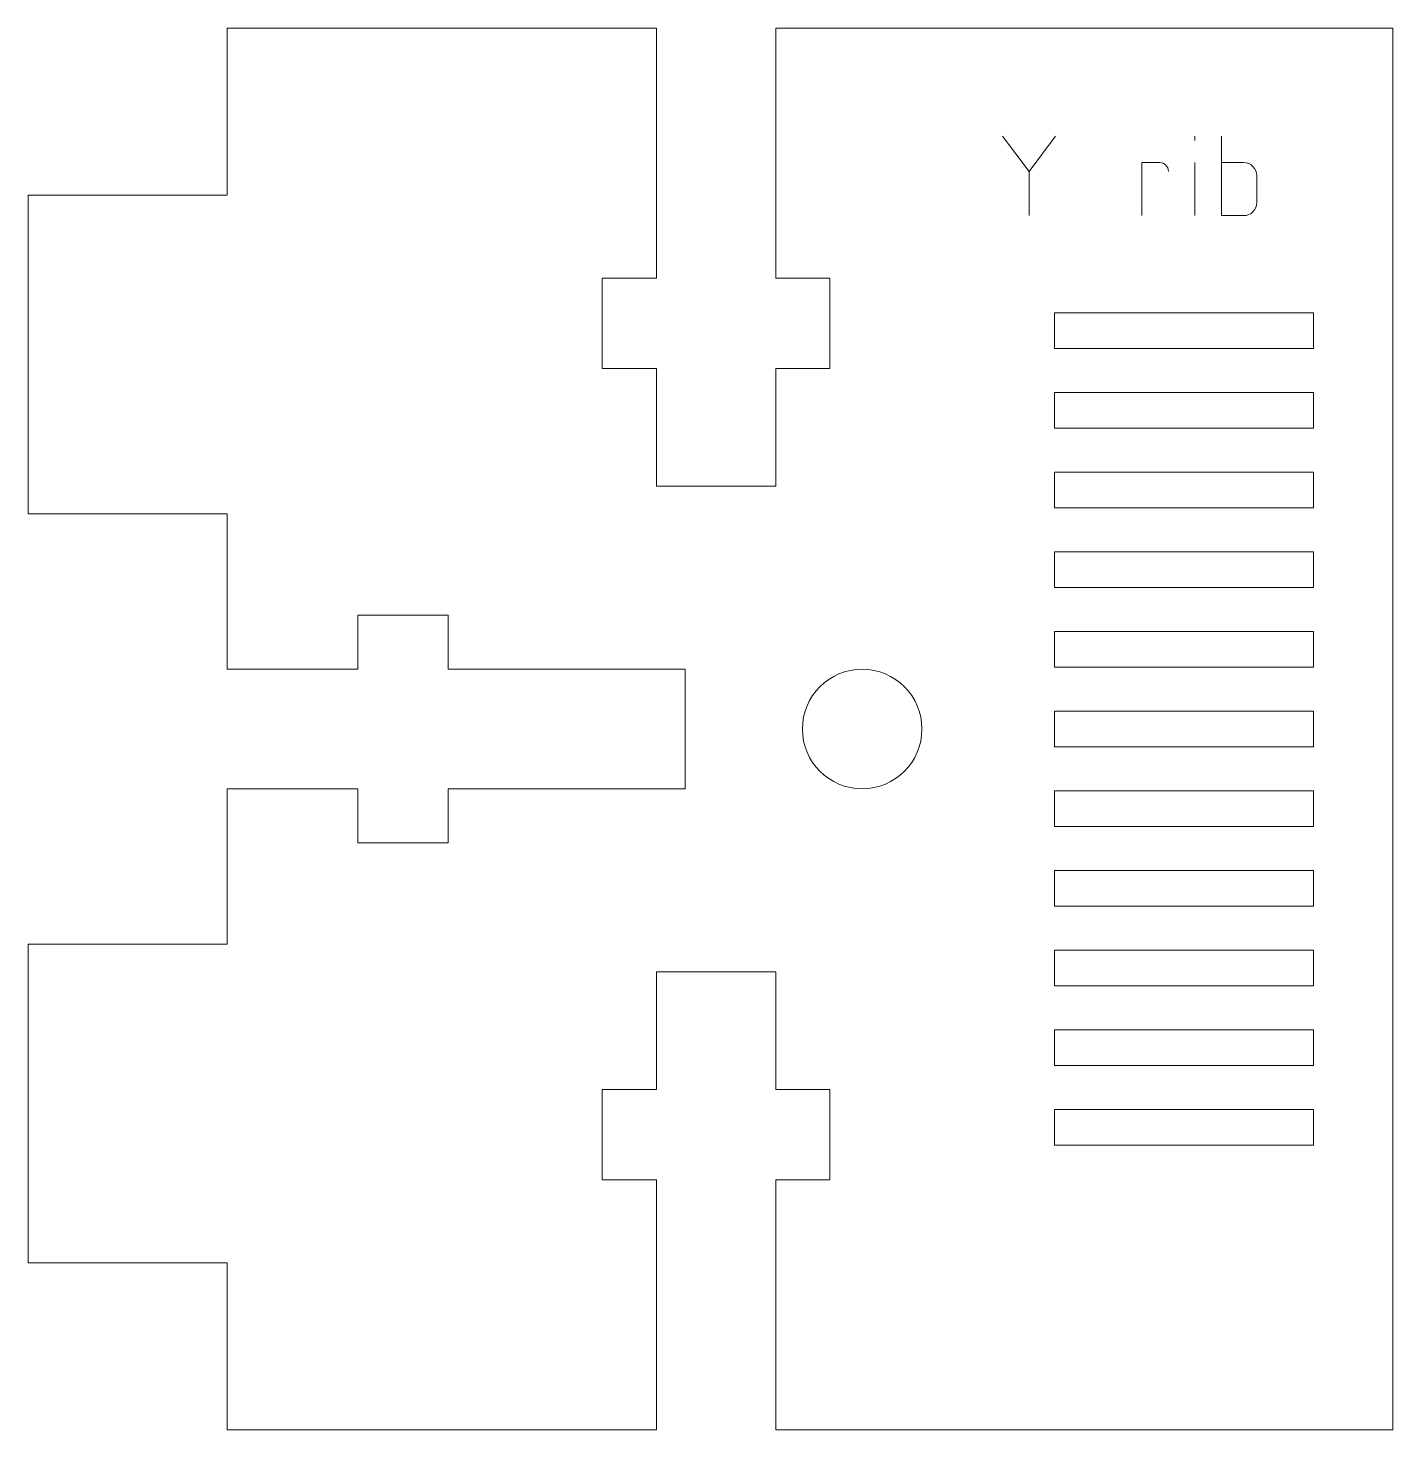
# Model space of a CAD drawing. Header units: millimetres. Extents: x -17.1 to 17.1, y -17.6 to 17.6.
import ezdxf

# ---------------------------------------------------------------- set-up
doc = ezdxf.new("R2010")
doc.units = ezdxf.units.MM
doc.layers.add('cuts', color=7, linetype='CONTINUOUS', lineweight=0, true_color=0x000000)
doc.layers.add('text', color=1, linetype='CONTINUOUS', lineweight=0, true_color=0xff0000)

# ---------------------------------------------------------------- blocks, each defined once
blk = doc.blocks.new('m3-t-slot')
at = {"layer": 'cuts'}
for p, q in [((-1.5, 11.5), (1.5, 11.5)), ((-1.5, 8.55), (-1.5, 11.5)), ((1.5, 11.5), (1.5, 8.55)), ((-2.86, 6.28), (-2.86, 8.55)), ((-2.86, 8.55), (-1.5, 8.55)), ((1.5, 8.55), (2.86, 8.55)), ((2.86, 8.55), (2.86, 6.28)), ((-1.5, 6.28), (-2.86, 6.28)), ((-1.5, 0), (-1.5, 6.28)), ((1.5, 6.28), (1.5, 0)), ((2.86, 6.28), (1.5, 6.28))]:
    blk.add_line(p, q, dxfattribs=at)
blk = doc.blocks.new('m3-t-modified')
at = {"layer": 'cuts'}
for p, q in [((-1.5, 11.5), (1.5, 11.5)), ((-1.5, 5.55), (-1.5, 11.5)), ((1.5, 11.5), (1.5, 5.55)), ((-2.86, 3.28), (-2.86, 5.55)), ((-2.86, 5.55), (-1.5, 5.55)), ((1.5, 5.55), (2.86, 5.55)), ((2.86, 5.55), (2.86, 3.28)), ((-1.5, 3.28), (-2.86, 3.28)), ((-1.5, 0), (-1.5, 3.28)), ((2.86, 3.28), (1.5, 3.28)), ((1.5, 3.28), (1.5, 0))]:
    blk.add_line(p, q, dxfattribs=at)

msp = doc.modelspace()

# ---------------------------------------------------------------- linework, layer by layer
at = {"layer": 'cuts'}
for p, q in [((-12.14, 17.6), (-1.36, 17.6)), ((-12.14, 13.4), (-12.14, 17.6)), ((17.14, 17.6), (1.64, 17.6)), ((17.14, -17.6), (17.14, 17.6)), ((-17.14, 13.4), (-12.14, 13.4)), ((-17.14, 13.4), (-17.14, 5.4)), ((15.14, 10.45), (8.64, 10.45)), ((8.64, 10.45), (8.64, 9.55)), ((15.14, 9.55), (15.14, 10.45)), ((8.64, 9.55), (15.14, 9.55)), ((15.14, 8.45), (8.64, 8.45)), ((8.64, 8.45), (8.64, 7.55)), ((15.14, 7.55), (15.14, 8.45)), ((8.64, 7.55), (15.14, 7.55)), ((15.14, 6.45), (8.64, 6.45)), ((8.64, 6.45), (8.64, 5.55)), ((15.14, 5.55), (15.14, 6.45)), ((-17.14, 5.4), (-12.14, 5.4)), ((-12.14, 5.4), (-12.14, 1.5)), ((8.64, 5.55), (15.14, 5.55)), ((15.14, 4.45), (8.64, 4.45)), ((8.64, 4.45), (8.64, 3.55)), ((15.14, 3.55), (15.14, 4.45)), ((8.64, 3.55), (15.14, 3.55)), ((15.14, 2.45), (8.64, 2.45)), ((8.64, 2.45), (8.64, 1.55)), ((15.14, 1.55), (15.14, 2.45)), ((8.64, 1.55), (15.14, 1.55)), ((15.14, 0.45), (8.64, 0.45)), ((8.64, 0.45), (8.64, -0.45)), ((15.14, -0.45), (15.14, 0.45)), ((8.64, -0.45), (15.14, -0.45)), ((-12.14, -1.5), (-12.14, -5.4)), ((15.14, -1.55), (8.64, -1.55)), ((8.64, -1.55), (8.64, -2.45)), ((15.14, -2.45), (15.14, -1.55)), ((8.64, -2.45), (15.14, -2.45)), ((15.14, -3.55), (8.64, -3.55)), ((8.64, -3.55), (8.64, -4.45)), ((15.14, -4.45), (15.14, -3.55)), ((8.64, -4.45), (15.14, -4.45)), ((-12.14, -5.4), (-17.14, -5.4)), ((-17.14, -5.4), (-17.14, -13.4)), ((15.14, -5.55), (8.64, -5.55)), ((8.64, -5.55), (8.64, -6.45)), ((15.14, -6.45), (15.14, -5.55)), ((8.64, -6.45), (15.14, -6.45)), ((15.14, -7.55), (8.64, -7.55)), ((8.64, -7.55), (8.64, -8.45)), ((15.14, -8.45), (15.14, -7.55)), ((8.64, -8.45), (15.14, -8.45)), ((15.14, -9.55), (8.64, -9.55)), ((8.64, -9.55), (8.64, -10.45)), ((15.14, -10.45), (15.14, -9.55)), ((8.64, -10.45), (15.14, -10.45)), ((-17.14, -13.4), (-12.14, -13.4)), ((-12.14, -13.4), (-12.14, -17.6)), ((-12.14, -17.6), (-1.36, -17.6)), ((1.64, -17.6), (17.14, -17.6))]:
    msp.add_line(p, q, dxfattribs=at)
msp.add_circle((3.809, 0), 1.5, dxfattribs=at)
at = {"layer": 'text'}
for p, q in [((7.333, 14.889), (8, 14)), ((8, 14), (8.667, 14.889)), ((12.167, 14.778), (12.167, 14.889)), ((12.833, 14.889), (12.833, 12.889)), ((10.833, 12.889), (10.833, 14.222)), ((10.833, 14.222), (11.278, 14.222)), ((12.167, 12.889), (12.167, 14.222)), ((13.389, 14.222), (12.833, 14.222)), ((8, 14), (8, 12.889)), ((13.722, 13.222), (13.722, 13.889)), ((12.833, 12.889), (13.389, 12.889))]:
    msp.add_line(p, q, dxfattribs=at)
for centre, radius, start, end in [((11.278, 14), 0.222, 0, 90), ((13.389, 13.889), 0.333, 0, 90), ((13.389, 13.222), 0.333, 270, 0)]:
    msp.add_arc(centre, radius, start, end, dxfattribs=at)

# ---------------------------------------------------------------- block references
at = {"layer": 'cuts'}
for name, p, rotation in [('m3-t-slot', (0.14, 17.6), 180), ('m3-t-modified', (-12.14, 0), 270)]:
    msp.add_blockref(name, p, dxfattribs=dict(at, rotation=rotation))
msp.add_blockref('m3-t-slot', (0.14, -17.6), dxfattribs=at)

doc.saveas('drawing.dxf')
